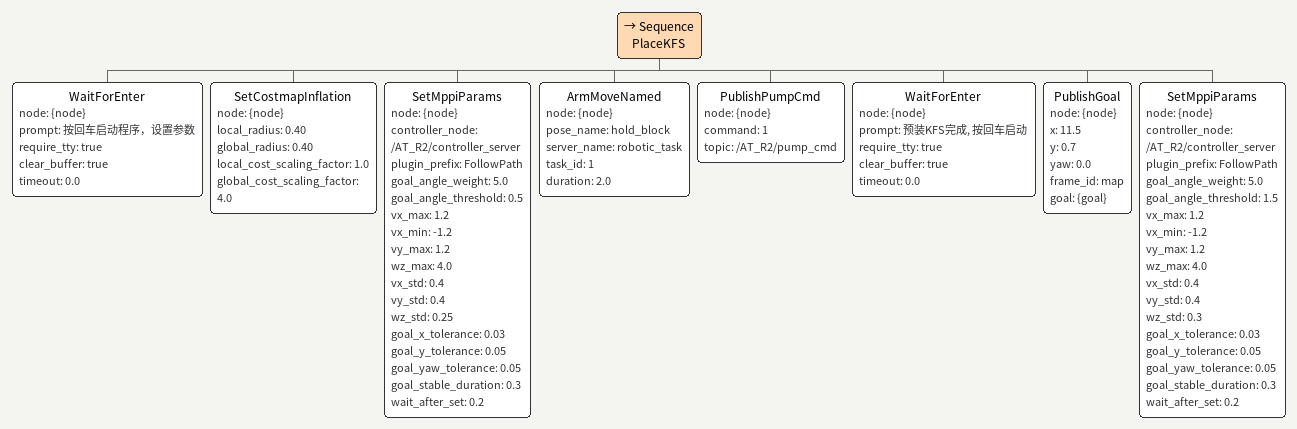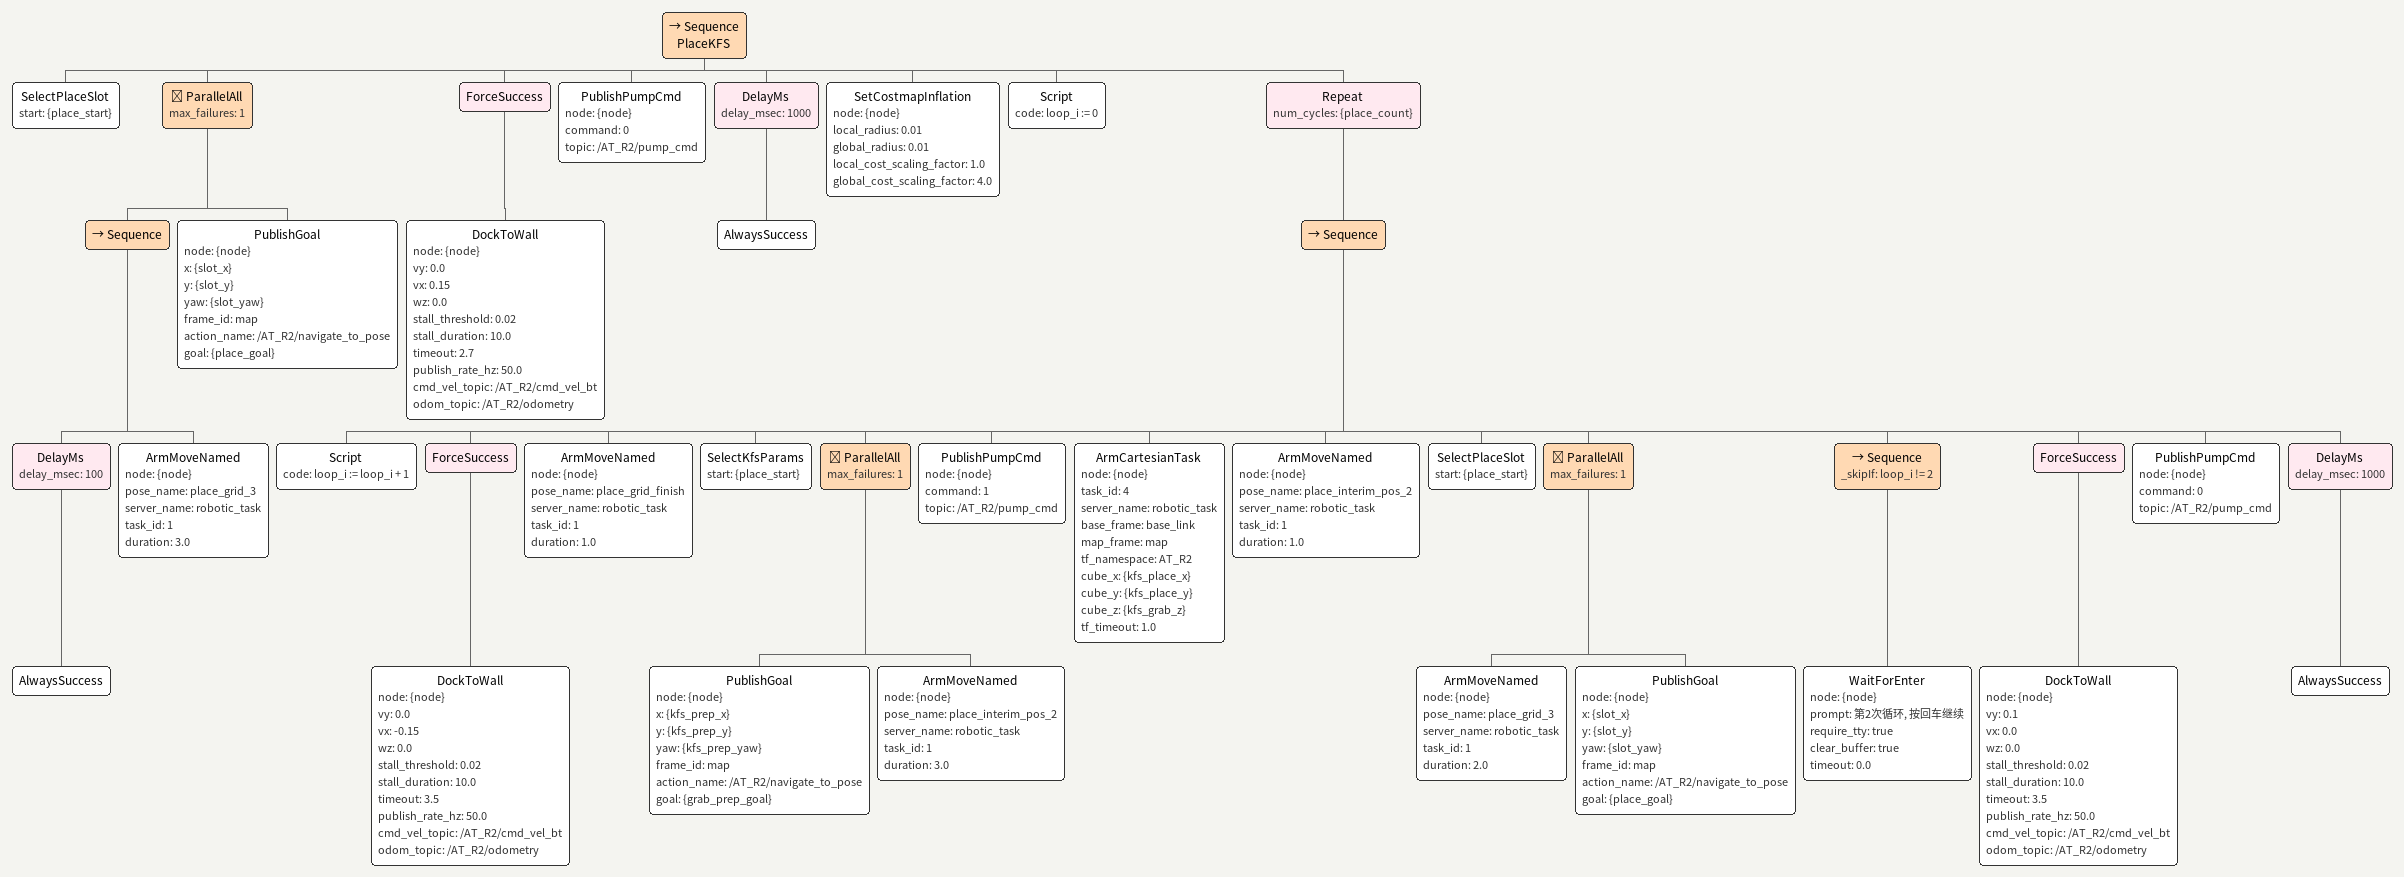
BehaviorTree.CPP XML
<Sequence name="PlaceKFS">
<WaitForEnter node="{node}" prompt="按回车启动程序，设置参数" require_tty="true" clear_buffer="true" timeout="0.0"/>
<SetCostmapInflation node="{node}" local_radius="0.40" global_radius="0.40" local_cost_scaling_factor="1.0" global_cost_scaling_factor="4.0"/>

<SetMppiParams node="{node}" controller_node="/AT_R2/controller_server" plugin_prefix="FollowPath" goal_angle_weight="5.0" goal_angle_threshold="0.5" vx_max="1.2" vx_min="-1.2" vy_max="1.2" wz_max="4.0" vx_std="0.4" vy_std="0.4" wz_std="0.25" goal_x_tolerance="0.03" goal_y_tolerance="0.05" goal_yaw_tolerance="0.05" goal_stable_duration="0.3" wait_after_set="0.2"/>
  <!-- ===== A 段: 预装 ===== -->
  <ArmMoveNamed node="{node}" pose_name="hold_block" server_name="robotic_task" task_id="1" duration="2.0"/>
  <PublishPumpCmd node="{node}" command="1" topic="/AT_R2/pump_cmd"/>

  <WaitForEnter node="{node}" prompt="预装KFS完成, 按回车启动" require_tty="true" clear_buffer="true" timeout="0.0"/>

  <PublishGoal node="{node}" x="11.5" y="0.7" yaw="0.0" frame_id="map" goal="{goal}"/>

  <SetMppiParams node="{node}" controller_node="/AT_R2/controller_server" plugin_prefix="FollowPath" goal_angle_weight="5.0" goal_angle_threshold="1.5" vx_max="1.2" vx_min="-1.2" vy_max="1.2" wz_max="4.0" vx_std="0.4" vy_std="0.4" wz_std="0.3" goal_x_tolerance="0.03" goal_y_tolerance="0.05" goal_yaw_tolerance="0.05" goal_stable_duration="0.3" wait_after_set="0.2"/>

</Sequence>

<Sequence name="PlaceKFS">
<!-- ===== B 段 (第 1 次): 放预装那个 KFS 到 slot_1 ===== -->
  <SelectPlaceSlot start="{place_start}"/>

  <!-- 1+2. 机械臂摆放置姿态 与 导航到预备点 并行 -->
  <ParallelAll max_failures="1">
    <Sequence>
      <DelayMs delay_msec="100">
        <AlwaysSuccess/>
      </DelayMs>
      <ArmMoveNamed node="{node}" pose_name="place_grid_3" server_name="robotic_task" task_id="1" duration="3.0"/>
    </Sequence>
    <PublishGoal node="{node}" x="{slot_x}" y="{slot_y}" yaw="{slot_yaw}" frame_id="map" action_name="/AT_R2/navigate_to_pose" goal="{place_goal}"/>
  </ParallelAll>
  <ForceSuccess>
    <DockToWall node="{node}" vy="0.0" vx="0.15" wz="0.0" stall_threshold="0.02" stall_duration="10.0" timeout="2.7" publish_rate_hz="50.0" cmd_vel_topic="/AT_R2/cmd_vel_bt" odom_topic="/AT_R2/odometry"/>
  </ForceSuccess>

  <!-- 3. 松气泵 放下 KFS -->
  <PublishPumpCmd node="{node}" command="0" topic="/AT_R2/pump_cmd"/>

  <DelayMs delay_msec="1000">
    <AlwaysSuccess/>
  </DelayMs>
  <SetCostmapInflation node="{node}" local_radius="0.01" global_radius="0.01" local_cost_scaling_factor="1.0" global_cost_scaling_factor="4.0"/>

  <!-- 4. 回过渡姿态 (脱离格子) -->

  <!-- ===== 主循环: 取地上 KFS + 放它, 重复 place_count 次 ===== -->
  <!-- loop_i: 循环计数器, 第 1 次 tick 后 =1, 第 2 次 =2 ... 用于条件动作 -->
  <Script code="loop_i := 0"/>
  <Repeat num_cycles="{place_count}">
    <Sequence>
      <!-- 每进一次循环自增, 放在最前面 -->
      <Script code="loop_i := loop_i + 1"/>
      <ForceSuccess>
        <DockToWall node="{node}" vy="0.0" vx="-0.15" wz="0.0" stall_threshold="0.02" stall_duration="10.0" timeout="3.5" publish_rate_hz="50.0" cmd_vel_topic="/AT_R2/cmd_vel_bt" odom_topic="/AT_R2/odometry"/>
      </ForceSuccess>

      <ArmMoveNamed node="{node}" pose_name="place_grid_finish" server_name="robotic_task" task_id="1" duration="1.0"/>
      <!-- 选当前 KFS 的取块参数 -> 工作键 kfs_prep_x/y/yaw/kfs_place_x/y -->
      <SelectKfsParams start="{place_start}"/>

      <!-- ===== C 段: 取地上 KFS ===== -->
      <!-- C1. 导航到取块预备点 -->
      <ParallelAll max_failures="1">
        <PublishGoal node="{node}" x="{kfs_prep_x}" y="{kfs_prep_y}" yaw="{kfs_prep_yaw}" frame_id="map" action_name="/AT_R2/navigate_to_pose" goal="{grab_prep_goal}"/>
        <ArmMoveNamed node="{node}" pose_name="place_interim_pos_2" server_name="robotic_task" task_id="1" duration="3.0"/>
      </ParallelAll>
      <!-- C2. 笛卡尔精准抓: 块 (map) -> lookupTransform(base_link, map) -> 末端目标 -->
      <!-- 发送 data = [x, y, z, qx, qy, qz, qw] 7 维, task_id=4。
           y 用 cube_y 固定值不变换, x/z 用 TF 变换后的 base_link 系值。
           四元数被机械臂端忽略, 仅凑 7 维。 -->
      <PublishPumpCmd node="{node}" command="1" topic="/AT_R2/pump_cmd"/>

      <ArmCartesianTask node="{node}" task_id="4" server_name="robotic_task" base_frame="base_link" map_frame="map" tf_namespace="AT_R2" cube_x="{kfs_place_x}" cube_y="{kfs_place_y}" cube_z="{kfs_grab_z}" tf_timeout="1.0"/>

      <!-- C3. 开气泵吸住 + 等 1s -->

      <!-- C4. 回过渡姿态 (抬起, 避免拖在地上) -->
      <ArmMoveNamed node="{node}" pose_name="place_interim_pos_2" server_name="robotic_task" task_id="1" duration="1.0"/>

      <!-- ===== B 段: 放刚抓到的 KFS ===== -->
      <!-- 选下一个放置 slot -->
      <SelectPlaceSlot start="{place_start}"/>

      <!-- B1+B2. 摆 place_grid + 导航 slot 预备点 (并行) -->
      <ParallelAll max_failures="1">
        <ArmMoveNamed node="{node}" pose_name="place_grid_3" server_name="robotic_task" task_id="1" duration="2.0"/>
        <PublishGoal node="{node}" x="{slot_x}" y="{slot_y}" yaw="{slot_yaw}" frame_id="map" action_name="/AT_R2/navigate_to_pose" goal="{place_goal}"/>
      </ParallelAll>

      <!-- ===== 只在第 2 次循环执行的额外动作 (loop_i == 2) ===== -->
      <!-- _skipIf: 条件为真则整块跳过; loop_i!=2 时跳过, 即仅第 2 次进入 -->
      <Sequence _skipIf="loop_i != 2">
        <WaitForEnter node="{node}" prompt="第2次循环, 按回车继续" require_tty="true" clear_buffer="true" timeout="0.0"/>

      </Sequence>

      <ForceSuccess>
        <DockToWall node="{node}" vy="0.1" vx="0.0" wz="0.0" stall_threshold="0.02" stall_duration="10.0" timeout="3.5" publish_rate_hz="50.0" cmd_vel_topic="/AT_R2/cmd_vel_bt" odom_topic="/AT_R2/odometry"/>
      </ForceSuccess>

      <!-- 3. 松气泵 放下 KFS -->
      <PublishPumpCmd node="{node}" command="0" topic="/AT_R2/pump_cmd"/>
      <DelayMs delay_msec="1000">
        <AlwaysSuccess/>
      </DelayMs>

      <!-- B3. 松气泵 放下 KFS -->

      <!-- B4. 回过渡姿态 -->

    </Sequence>
  </Repeat>

</Sequence>
